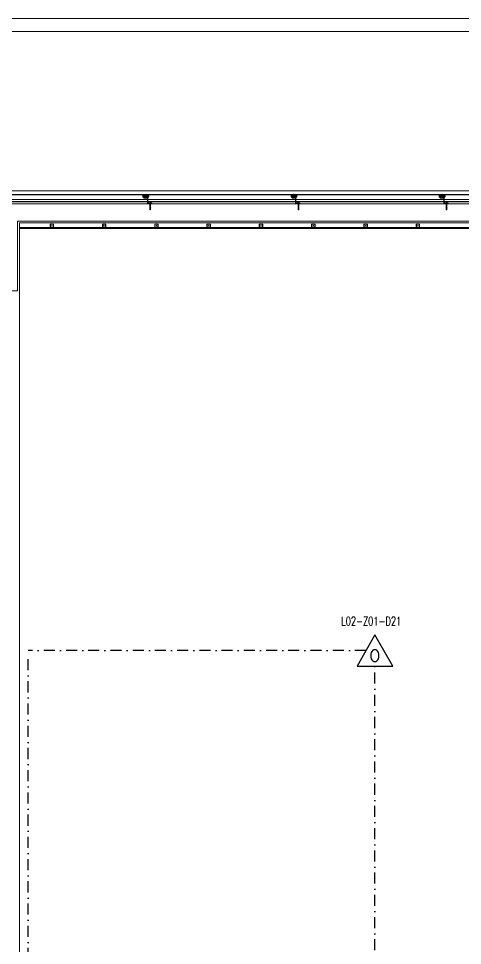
# Model space of a CAD drawing. Extents: x -3709 to 34975, y -230 to 8245.
# Drawn here: x 25477 to 25986, y 3141 to 4205 of the extents above; entities that cross this region are included whole.
import ezdxf
from ezdxf.enums import TextEntityAlignment as Align

# ---------------------------------------------------------------- set-up
doc = ezdxf.new("R2010")
doc.units = 0
doc.linetypes.add('DASHDOT', pattern=[25.4, 12.7, -6.35, 0, -6.35])
doc.layers.get('0').update_dxf_attribs({"color": 9, "lineweight": 9})
for name, color, linetype, lineweight in [('00', 9, 'Continuous', 9), ('06D', 9, 'Continuous', 9), ('10', 9, 'Continuous', 9), ('10A', 9, 'Continuous', 9), ('11', 9, 'Continuous', 9), ('14', 9, 'Continuous', 9), ('33', 9, 'BATTING', 9), ('40A', 9, 'Continuous', 9), ('E-DEDEKTÖR NUMARALARI', 20, 'Continuous', 30), ('E-KABLO', 7, 'Continuous', 30), ('E-OPTİK DUMAN DEDEKTÖRÜ', 7, 'Continuous', 30)]:
    doc.layers.add(name, color=color, linetype=linetype, lineweight=lineweight)
doc.styles.add('E-YAZI', font='txttw.shx')
doc.linetypes.add('BATTING', pattern='A,0.0001,-0.1,[134,ltypeshp.shx,S=0.1,R=0,X=-0.1,Y=0],-0.2,[134,ltypeshp.shx,S=0.1,R=180,X=0.1,Y=0],-0.1', length=0.4001)

# ---------------------------------------------------------------- blocks, each defined once
blk = doc.blocks.new('cxvxv')
for p, q in [((-21988, 8561.2, 0), (-21987, 8561.3, 0)), ((-21988, 8561.3, 0), (-21988, 8561.3, 0)), ((-21988, 8561.2, 0), (-21988, 8561.3, 0)), ((-21988, 8561.3, 0), (-21987.9, 8561.3, 0)), ((-21988, 8561.1, 0), (-21987, 8561.2, 0)), ((-21988, 8561.1, 0), (-21988, 8561.2, 0)), ((-21988, 8561.2, 0), (-21988, 8561.2, 0)), ((-21987.5, 8561.3, 0), (-21987.9, 8561.3, 0)), ((-21987.5, 8561.3, 0), (-21987.1, 8561.3, 0)), ((-21987.1, 8561.3, 0), (-21987.1, 8561.2, 0)), ((-21987, 8561.3, 0), (-21987.1, 8561.3, 0)), ((-21987.1, 8561.3, 0), (-21987, 8561.3, 0)), ((-21987, 8561.3, 0), (-21987.1, 8561.3, 0)), ((-21987, 8561.3, 0), (-21987.1, 8561.3, 0)), ((-21987.1, 8561.2, 0), (-21987, 8561.2, 0)), ((-21987, 8561.2, 0), (-21987.1, 8561.2, 0)), ((-21988.4, 8561, 0), (-21988.4, 8560.3, 0)), ((-21988.4, 8560.3, 0), (-21986.6, 8560.3, 0)), ((-21988.4, 8555.4, 0), (-21986.6, 8555.4, 0)), ((-21988.4, 8554.7, 0), (-21988.4, 8555.4, 0)), ((-21986.9, 8561.1, 0), (-21988.2, 8561.1, 0)), ((-21986.9, 8554.7, 0), (-21988.2, 8554.7, 0)), ((-21988, 8561.1, 0), (-21988, 8561.1, 0)), ((-21988, 8561.1, 0), (-21988, 8561.1, 0)), ((-21988, 8561.1, 0), (-21988, 8561.1, 0)), ((-21988, 8561, 0), (-21988, 8560.3, 0)), ((-21988, 8560.3, 0), (-21987, 8560.3, 0)), ((-21988, 8560.3, 0), (-21988, 8560.3, 0)), ((-21988, 8560.1, 0), (-21988, 8555.6, 0)), ((-21988, 8555.4, 0), (-21987, 8555.4, 0)), ((-21988, 8554.7, 0), (-21988, 8555.4, 0)), ((-21988, 8555.4, 0), (-21988, 8555.4, 0)), ((-21987.7, 8561, 0), (-21987.7, 8561.1, 0)), ((-21987.7, 8561.1, 0), (-21987.7, 8561.1, 0)), ((-21987.1, 8561.2, 0), (-21987.1, 8561.1, 0)), ((-21987.1, 8561.1, 0), (-21987, 8561.1, 0)), ((-21987.1, 8560.6, 0), (-21987.1, 8561, 0)), ((-21987.1, 8560.6, 0), (-21987.1, 8560.3, 0)), ((-21987.1, 8560.3, 0), (-21987.1, 8560.3, 0)), ((-21987.1, 8555.6, 0), (-21987.1, 8560.1, 0)), ((-21987.1, 8555.1, 0), (-21987.1, 8555.4, 0)), ((-21987.1, 8555.4, 0), (-21987.1, 8555.4, 0)), ((-21987.1, 8555.1, 0), (-21987.1, 8554.7, 0)), ((-21987, 8560.3, 0), (-21987, 8560.3, 0)), ((-21987, 8555.6, 0), (-21987, 8560.1, 0)), ((-21987, 8555.4, 0), (-21987, 8555.4, 0)), ((-21986.6, 8560.3, 0), (-21986.6, 8561, 0)), ((-21986.6, 8555.4, 0), (-21986.6, 8554.7, 0))]:
    blk.add_line(p, q)
at = {"elevation": 0}
for points in [[(-21986.3, 8560.1), (-21988.7, 8560.1), (-21988.7, 8560.3), (-21986.3, 8560.3)], [(-21986.3, 8555.6), (-21988.7, 8555.6), (-21988.7, 8555.4), (-21986.3, 8555.4)]]:
    blk.add_lwpolyline(points, close=True, dxfattribs=at)
for points in [[(-21988, 8560.3), (-21988, 8560.3)], [(-21988, 8560.1), (-21988, 8555.6)], [(-21988, 8555.4), (-21988, 8555.4)]]:
    blk.add_lwpolyline(points, dxfattribs=at)
for centre, radius, start, end in [((-21988.2, 8560.8, 0), 0.315, 45.8497, 134.1503), ((-21988.2, 8555, 0), 0.315, 225.8497, 314.1503), ((-21987.5, 8560, 0), 1.12, 66.8701, 113.1299), ((-21987.5, 8560, 0), 1.12, 66.8701, 113.1299), ((-21987.5, 8555.8, 0), 1.12, 246.8701, 293.1299), ((-21987.5, 8555.8, 0), 1.12, 246.8701, 293.1299), ((-21986.9, 8560.8, 0), 0.313, 45.449, 134.551), ((-21986.9, 8555, 0), 0.313, 225.449, 314.551)]:
    blk.add_arc(centre, radius, start, end)
blk = doc.blocks.new('VIDA')
for p, q in [((-18072, 6524), (-18070, 6525)), ((-18072, 6524), (-18072, 6524)), ((-18072, 6524), (-18072, 6524)), ((-18070, 6523), (-18072, 6524)), ((-18070, 6525), (-18071, 6523)), ((-18071, 6523), (-18070, 6525)), ((-18070, 6523), (-18069, 6525)), ((-18070, 6525), (-18070, 6525)), ((-18070, 6525), (-18070, 6524)), ((-18070, 6524), (-18070, 6525)), ((-18070, 6525), (-18070, 6525)), ((-18070, 6525), (-18070, 6525)), ((-18070, 6525), (-18069, 6525)), ((-18070, 6524), (-18070, 6524)), ((-18069, 6522), (-18070, 6523)), ((-18070, 6523), (-18070, 6523)), ((-18069, 6523), (-18068, 6525)), ((-18069, 6522), (-18069, 6525)), ((-18069, 6525), (-18069, 6522)), ((-18069, 6525), (-18069, 6525)), ((-18069, 6525), (-18069, 6525)), ((-18069, 6525), (-18069, 6525)), ((-18069, 6525), (-18069, 6525)), ((-18069, 6525), (-18068, 6525)), ((-18069, 6523), (-18069, 6522)), ((-18068, 6522), (-18069, 6523)), ((-18069, 6523), (-18069, 6523)), ((-18069, 6522), (-18069, 6522)), ((-18067, 6525), (-18068, 6522)), ((-18068, 6523), (-18067, 6525)), ((-18068, 6525), (-18068, 6523)), ((-18068, 6522), (-18068, 6525)), ((-18068, 6525), (-18068, 6525)), ((-18068, 6525), (-18068, 6522)), ((-18068, 6525), (-18068, 6525)), ((-18068, 6525), (-18068, 6525)), ((-18068, 6525), (-18067, 6525)), ((-18068, 6523), (-18068, 6522)), ((-18068, 6522), (-18068, 6523)), ((-18068, 6523), (-18068, 6523)), ((-18068, 6523), (-18068, 6522)), ((-18067, 6522), (-18068, 6522)), ((-18068, 6522), (-18068, 6522)), ((-18066, 6525), (-18067, 6525)), ((-18067, 6523), (-18066, 6525)), ((-18066, 6525), (-18067, 6522)), ((-18067, 6525), (-18067, 6523)), ((-18067, 6522), (-18067, 6525)), ((-18067, 6525), (-18067, 6525)), ((-18067, 6525), (-18067, 6525)), ((-18067, 6525), (-18067, 6525)), ((-18067, 6522), (-18067, 6523)), ((-18067, 6523), (-18067, 6522)), ((-18067, 6523), (-18067, 6523)), ((-18067, 6523), (-18067, 6522)), ((-18066, 6522), (-18067, 6522)), ((-18066, 6525), (-18066, 6525)), ((-18066, 6525), (-18066, 6525)), ((-18066, 6525), (-18066, 6525)), ((-18066, 6525), (-18066, 6523)), ((-18066, 6522), (-18066, 6525)), ((-18065, 6525), (-18066, 6522)), ((-18066, 6523), (-18065, 6525)), ((-18066, 6525), (-18065, 6525)), ((-18066, 6523), (-18066, 6523)), ((-18066, 6523), (-18066, 6522)), ((-18066, 6523), (-18066, 6522)), ((-18066, 6522), (-18066, 6523)), ((-18065, 6522), (-18066, 6522)), ((-18065, 6525), (-18065, 6523)), ((-18065, 6522), (-18065, 6525)), ((-18065, 6525), (-18065, 6525)), ((-18065, 6525), (-18065, 6525)), ((-18065, 6525), (-18065, 6525)), ((-18065, 6525), (-18064, 6525)), ((-18065, 6523), (-18064, 6525)), ((-18064, 6525), (-18065, 6522)), ((-18065, 6522), (-18064, 6525)), ((-18065, 6523), (-18065, 6522)), ((-18065, 6523), (-18065, 6523)), ((-18065, 6523), (-18065, 6522)), ((-18065, 6522), (-18065, 6523)), ((-18064, 6523), (-18065, 6522)), ((-18064, 6523), (-18065, 6522)), ((-18065, 6522), (-18065, 6522)), ((-18064, 6525), (-18064, 6525)), ((-18064, 6525), (-18064, 6525)), ((-18064, 6525), (-18064, 6525)), ((-18064, 6525), (-18064, 6523)), ((-18064, 6522), (-18062, 6525)), ((-18062, 6525), (-18064, 6522)), ((-18064, 6523), (-18062, 6525)), ((-18062, 6525), (-18064, 6525)), ((-18064, 6523), (-18064, 6523)), ((-18062, 6523), (-18064, 6522)), ((-18062, 6523), (-18064, 6522)), ((-18064, 6522), (-18064, 6523)), ((-18064, 6522), (-18064, 6522)), ((-18063, 6522), (-18062, 6525)), ((-18061, 6525), (-18063, 6523)), ((-18062, 6525), (-18063, 6525)), ((-18062, 6523), (-18063, 6522)), ((-18063, 6522), (-18061, 6523)), ((-18062, 6523), (-18063, 6522)), ((-18063, 6523), (-18061, 6523)), ((-18063, 6522), (-18061, 6522)), ((-18062, 6525), (-18061, 6525)), ((-18062, 6525), (-18062, 6525)), ((-18062, 6525), (-18062, 6525)), ((-18062, 6525), (-18062, 6525)), ((-18061, 6525), (-18062, 6525)), ((-18062, 6523), (-18061, 6525)), ((-18061, 6525), (-18062, 6522)), ((-18062, 6522), (-18061, 6525)), ((-18061, 6523), (-18062, 6525)), ((-18062, 6525), (-18061, 6522)), ((-18062, 6525), (-18062, 6523)), ((-18062, 6525), (-18062, 6525)), ((-18062, 6525), (-18061, 6525)), ((-18062, 6523), (-18062, 6523)), ((-18062, 6522), (-18062, 6523)), ((-18061, 6523), (-18062, 6522)), ((-18061, 6523), (-18062, 6522)), ((-18062, 6522), (-18062, 6522)), ((-18061, 6525), (-18060, 6525)), ((-18061, 6525), (-18061, 6525)), ((-18061, 6525), (-18061, 6525)), ((-18061, 6525), (-18061, 6525)), ((-18061, 6525), (-18061, 6523)), ((-18061, 6522), (-18060, 6525)), ((-18060, 6525), (-18061, 6522)), ((-18061, 6523), (-18060, 6525)), ((-18061, 6523), (-18061, 6523)), ((-18060, 6523), (-18061, 6522)), ((-18060, 6523), (-18061, 6522)), ((-18061, 6522), (-18061, 6523)), ((-18061, 6522), (-18061, 6522)), ((-18060, 6525), (-18060, 6525)), ((-18060, 6525), (-18060, 6525)), ((-18060, 6525), (-18060, 6525)), ((-18060, 6525), (-18060, 6525)), ((-18060, 6525), (-18060, 6523)), ((-18060, 6523), (-18060, 6525)), ((-18059, 6525), (-18060, 6522)), ((-18060, 6522), (-18059, 6525)), ((-18060, 6525), (-18059, 6525)), ((-18059, 6524), (-18060, 6523)), ((-18060, 6522), (-18060, 6523)), ((-18060, 6523), (-18060, 6522)), ((-18060, 6523), (-18060, 6522)), ((-18060, 6523), (-18060, 6523)), ((-18060, 6523), (-18059, 6523)), ((-18060, 6522), (-18060, 6522)), ((-18058, 6527), (-18059, 6527)), ((-18059, 6521), (-18059, 6527)), ((-18059, 6525), (-18059, 6525)), ((-18058, 6521), (-18059, 6521))]:
    blk.add_line(p, q)
for points in [[(-18069, 6525), (-18069, 6523)], [(-18057, 6524), (-18057, 6524), (-18057, 6524), (-18057, 6523)]]:
    blk.add_lwpolyline(points)
for start, end in [(7.5095, 35.2427), (324.7573, 352.4905)]:
    blk.add_arc((-18062, 6524), 5.21, start, end)
blk = doc.blocks.new('çelik dübel')
at = {"ltscale": 7}
for p, q in [((-87, -2), (-85, 2)), ((-85, -6), (-85, 2)), ((-68, 2), (-85, 2)), ((-75, -6), (-75, 2)), ((-70, -6), (-70, 2)), ((-68, 3), (-58, 2)), ((-68, -7), (-68, 3)), ((-58, -6), (-58, 2)), ((-53, 2), (-58, 2)), ((-8, 2), (-58, 2)), ((-53, -6), (-53, 2)), ((-25, -6), (-25, 2)), ((-25, -6), (-24, 2)), ((-23, -6), (-22, 2)), ((-21, -6), (-20, 2)), ((-19, -6), (-18, 2)), ((-17, -6), (-16, 2)), ((-85, -6), (-87, -2)), ((-68, -6), (-85, -6)), ((-68, -7), (-58, -6)), ((-53, -5), (-58, -5)), ((-8, -6), (-58, -6))]:
    blk.add_line(p, q, dxfattribs=at)
for p, q in [((-15, -6), (-14, 2)), ((-13, -6), (-12, 2)), ((-11, -6), (-10, 1)), ((-10, -9), (-10, 5)), ((-9, 5), (-10, 5)), ((-10, 3), (-10, 5)), ((-9, -9), (-9, 5)), ((-8, 2), (-8, 3)), ((-8, -4), (-8, 0)), ((-5, 4), (-7, 4)), ((-5, 1), (-7, 1)), ((-4, 2), (-4, 3)), ((-1, 2), (-4, 2)), ((-4, -4), (-4, 0)), ((-3, -6), (-2, 2)), ((-1, -6), (0, 1)), ((0, -5), (0, 1)), ((-10, -7), (-10, -9)), ((-9, -9), (-10, -9)), ((-8, -6), (-8, -7)), ((-5, -5), (-7, -5)), ((-5, -8), (-7, -8)), ((-4, -6), (-4, -7)), ((-1, -6), (-4, -6))]:
    blk.add_line(p, q)
for points in [[(-68, 1), (-67, 0), (-67, 0), (-67, 0), (-66, -1), (-66, -1), (-66, -2), (-65, -2), (-65, -3), (-65, -3), (-65, -3), (-65, -3), (-64, -4), (-64, -4), (-64, -3), (-64, -3), (-63, -3), (-63, -3), (-63, -3), (-63, -2), (-62, -2), (-62, -2), (-62, -1), (-62, -1), (-61, -1), (-61, -1), (-61, -1), (-61, 0), (-61, 0), (-60, -1), (-60, -1), (-60, -1), (-60, -1), (-60, -1), (-60, -2), (-59, -2), (-59, -3), (-59, -3), (-59, -3), (-58, -3), (-58, -3)], [(-68, 0), (-68, 0), (-68, 0), (-68, -1), (-68, -1), (-68, -1), (-68, -1), (-68, -1), (-68, -1), (-68, -1), (-68, -1), (-68, -1), (-67, -1), (-67, -1), (-67, -1), (-67, -1), (-67, -1), (-67, -1), (-67, -1), (-67, -1), (-67, -1), (-67, -1), (-67, -1), (-67, -1), (-67, -1), (-67, -1), (-67, -1), (-67, -2), (-67, -2), (-67, -2), (-67, -2), (-67, -2), (-67, -2), (-67, -2), (-67, -2), (-67, -2), (-67, -2), (-67, -2), (-67, -2), (-67, -2), (-67, -2), (-67, -2), (-67, -2), (-66, -2), (-66, -3), (-66, -3), (-66, -3), (-66, -3), (-66, -3), (-66, -3), (-66, -3), (-66, -3), (-66, -3), (-66, -3), (-66, -3), (-66, -3), (-66, -3), (-66, -3), (-66, -3), (-66, -3), (-66, -3), (-66, -4), (-66, -4), (-66, -4), (-66, -4), (-66, -4), (-66, -4), (-66, -4), (-66, -4), (-66, -4), (-66, -4), (-66, -4), (-65, -4), (-65, -4), (-65, -4), (-65, -4), (-65, -4), (-65, -4), (-65, -4), (-65, -4), (-65, -4), (-65, -4), (-65, -4), (-65, -4), (-65, -4), (-65, -4), (-65, -5), (-65, -5), (-65, -5), (-64, -5), (-64, -5), (-64, -5), (-64, -5), (-64, -5), (-64, -5), (-64, -5), (-64, -5), (-64, -5), (-64, -5), (-64, -4), (-64, -4), (-64, -4), (-64, -4), (-64, -4), (-64, -4), (-63, -4), (-63, -4), (-63, -4), (-63, -4), (-63, -4), (-63, -4), (-63, -4), (-63, -4), (-63, -4), (-63, -4), (-63, -4), (-63, -4), (-63, -4), (-63, -4), (-63, -4), (-63, -4), (-63, -4), (-63, -4), (-63, -4), (-63, -4), (-63, -4), (-63, -4), (-63, -4), (-63, -4), (-62, -4), (-62, -4), (-62, -3), (-62, -3), (-62, -3), (-62, -3), (-62, -3), (-62, -3), (-62, -3), (-62, -3), (-62, -3), (-62, -3), (-62, -3), (-62, -3), (-62, -3), (-62, -3), (-62, -3), (-62, -3), (-62, -3), (-62, -3), (-62, -3), (-62, -3), (-62, -3), (-62, -3), (-62, -3), (-62, -3), (-62, -3), (-62, -2), (-61, -2), (-61, -2), (-61, -2), (-61, -2), (-61, -2), (-61, -2), (-61, -2), (-61, -2), (-61, -2), (-61, -2), (-61, -2), (-61, -2), (-61, -2), (-61, -2), (-61, -2), (-61, -2), (-61, -2), (-61, -2), (-61, -2), (-61, -2), (-61, -2), (-61, -2), (-61, -2), (-61, -2), (-61, -2), (-61, -2), (-61, -2), (-61, -2), (-61, -2), (-61, -2), (-61, -2), (-61, -2), (-61, -2), (-61, -2), (-61, -2), (-61, -2), (-61, -2), (-61, -2), (-61, -2), (-61, -2), (-61, -2), (-61, -2), (-61, -2), (-60, -2), (-60, -2), (-60, -2), (-60, -2), (-60, -3), (-60, -3), (-60, -3), (-60, -3), (-60, -3), (-60, -3), (-60, -3), (-60, -3), (-60, -3), (-60, -3), (-60, -3), (-60, -3), (-60, -3), (-60, -3), (-60, -3), (-60, -3), (-60, -3), (-60, -3), (-60, -4), (-60, -4), (-60, -4), (-60, -4), (-60, -4), (-60, -4), (-59, -4), (-59, -4), (-59, -4), (-59, -4), (-59, -4), (-59, -4), (-59, -4), (-59, -4), (-59, -4), (-59, -4), (-58, -4), (-58, -4), (-58, -5)]]:
    blk.add_lwpolyline(points)
for centre, start, end in [((-7, 3), 90, 180), ((-7, 2), 180, 270), ((-7, 0), 90, 180), ((-5, 3), 0, 90), ((-5, 2), 270, 0), ((-5, 0), 0, 90), ((-1, 1), 0, 90), ((-7, -4), 180, 270), ((-7, -6), 90, 180), ((-7, -7), 180, 270), ((-5, -4), 270, 0), ((-5, -6), 0, 90), ((-5, -7), 270, 0), ((-1, -5), 270, 0)]:
    blk.add_arc(centre, 1, start, end)
blk = doc.blocks.new('kjdol')
at = {"elevation": -249.8}
for points in [[(77398, 60089.9), (77398, 60085.9), (77394, 60085.9), (77394, 60089.9)], [(77397.8, 60089.7), (77397.8, 60086.1), (77394.2, 60086.1), (77394.2, 60089.7)]]:
    blk.add_lwpolyline(points, close=True, dxfattribs=at)
at = {"ltscale": 10, "elevation": -278.9}
blk.add_lwpolyline([(77394.1, 60089.9), (77403.3, 60089.9, 0.460237), (77404.2, 60090.8), (77404.2, 60094.9), (77403.8, 60094.9), (77403.8, 60091.3, -0.414214), (77402.8, 60090.3), (77394.1, 60090.3)], format="xyb", close=True, dxfattribs=at)
at = {"xscale": 0.1000000000058208, "yscale": 0.1000000000058208, "zscale": 0.1000000000058208, "rotation": 180}
blk.add_blockref('VIDA', (75587.8, 60740.3, -249.8), dxfattribs=at)
blk.add_blockref('cxvxv', (99383.5, 51530.1, -249.8))
at = {"extrusion": (0, 0, -1), "xscale": 0.1000000000058208, "yscale": 0.1000000000058208, "zscale": -0.0999999999999091}
blk.add_blockref('çelik dübel', (-77402.7, 60093.4, 459.2), dxfattribs=at)
blk = doc.blocks.new('cephekompozit2.kat')
at = {"layer": '10A'}
blk.add_lwpolyline([(3171.7, 29665.5), (2343.9, 29665.5), (2343.9, 29661), (3171.7, 29661)], close=True, dxfattribs=at)
at = {"layer": '33', "ltscale": 0.2}
blk.add_lwpolyline([(3171.7, 25868), (2347.5, 25868), (2347.5, 25967.8), (687.5, 25967.8), (687.5, 27013), (687.4, 29553), (2347.5, 29553), (2347.5, 29653), (3181.7, 29653)], dxfattribs=at)
at = {"layer": '10', "rotation": 270}
for p in [(-57571.3, 107055, 249.8), (-57401.3, 107055, 249.8), (-57231.3, 107055, 249.8)]:
    blk.add_blockref('kjdol', p, dxfattribs=at)
blk = doc.blocks.new('Prf-40x40')
for points in [[(1.5, -2), (-1.5, -2, -0.414214), (-2, -1.5), (-2, 1.5, -0.414214), (-1.5, 2), (1.5, 2, -0.414214), (2, 1.5), (2, -1.5, -0.414214)], [(1.5, -1.7), (-1.5, -1.7, -0.414214), (-1.7, -1.5), (-1.7, 1.5, -0.414214), (-1.5, 1.7), (1.5, 1.7, -0.414214), (1.7, 1.5), (1.7, -1.5, -0.414214)]]:
    blk.add_lwpolyline(points, format="xyb", close=True)
blk.add_point((0, 0))
blk = doc.blocks.new('100_OPTİK DUMAN DEDEKTÖRÜ 085')
at = {"layer": 'E-OPTİK DUMAN DEDEKTÖRÜ', "color": 4}
blk.add_lwpolyline([(2.06, 0), (0, 3.57), (-2.06, 0)], close=True, dxfattribs=at)
at = {"layer": 'E-OPTİK DUMAN DEDEKTÖRÜ', "color": 3, "style": 'E-YAZI'}
blk.add_text('O', height=1.36, dxfattribs=at).set_placement((-0.02, 1.2), align=Align.MIDDLE)

msp = doc.modelspace()

# ---------------------------------------------------------------- linework, layer by layer
at = {"layer": '00'}
msp.add_lwpolyline([(25475.84, 3972.5), (26295.84, 3972.5), (26295.84, 3992.5), (25455.84, 3992.5), (25455.84, 3892.5), (25475.84, 3892.5)], close=True, dxfattribs=at)
at = {"layer": '06D', "elevation": 29.1}
msp.add_lwpolyline([(26297.31, 3997.5), (25450.84, 3997.5), (25450.84, 3897.5), (23790.84, 3897.5), (23790.84, 307.5), (25450.84, 307.5), (25450.84, 207.5), (26295.54, 207.5)], dxfattribs=at)
at = {"layer": '11', "elevation": -29.1}
msp.add_lwpolyline([(25477.84, 3964.26), (25477.84, 3965.26), (26297.09, 3965.26), (26297.09, 3964.26)], close=True, dxfattribs=at)
at = {"layer": '14'}
msp.add_lwpolyline([(26297.84, 3992.5), (26297.84, 3970.5), (25477.84, 3970.5), (25477.84, 234.5), (26297.84, 234.5), (26297.84, 212.5)], dxfattribs=at)
at = {"layer": '40A'}
for points in [[(27980, 0), (20985, 0), (20985, 4205), (27980, 4205)], [(21065, 4190), (27440.06, 4190), (27440.06, 15), (21065, 15)]]:
    msp.add_lwpolyline(points, close=True, dxfattribs=at)
at = {"layer": 'E-KABLO', "color": 6, "linetype": 'DASHDOT'}
for p, q in [((25487.84, 3100.4), (25487.84, 3479.89)), ((25875.53, 3479.89), (25487.84, 3479.89)), ((25885.83, 2600.44), (25885.83, 3462.06))]:
    msp.add_line(p, q, dxfattribs=at)

# ---------------------------------------------------------------- block references
for p in [(23106.14, -25658.02), (23106.14, -25658.12)]:
    msp.add_blockref('cephekompozit2.kat', p)
at = {"layer": '10', "xscale": -1}
for p in [(25515.09, 3967.26, -29.1), (25575.09, 3967.26, -29.1), (25635.09, 3967.26, -29.1), (25695.09, 3967.26, -29.1), (25755.09, 3967.26, -29.1), (25815.09, 3967.26, -29.1), (25875.09, 3967.26, -29.1), (25935.09, 3967.26, -29.1)]:
    msp.add_blockref('Prf-40x40', p, dxfattribs=at)
at = {"layer": 'E-OPTİK DUMAN DEDEKTÖRÜ', "xscale": 10, "yscale": 10, "zscale": 10}
msp.add_blockref('100_OPTİK DUMAN DEDEKTÖRÜ 085', (25885.83, 3462.06), dxfattribs=at)

# ---------------------------------------------------------------- texts
at = {"layer": 'E-DEDEKTÖR NUMARALARI', "style": 'E-YAZI', "width": 0.7}
msp.add_text('L02-Z01-D21', height=10, dxfattribs=at).set_placement((25847.1, 3508.55))

doc.saveas('drawing.dxf')
